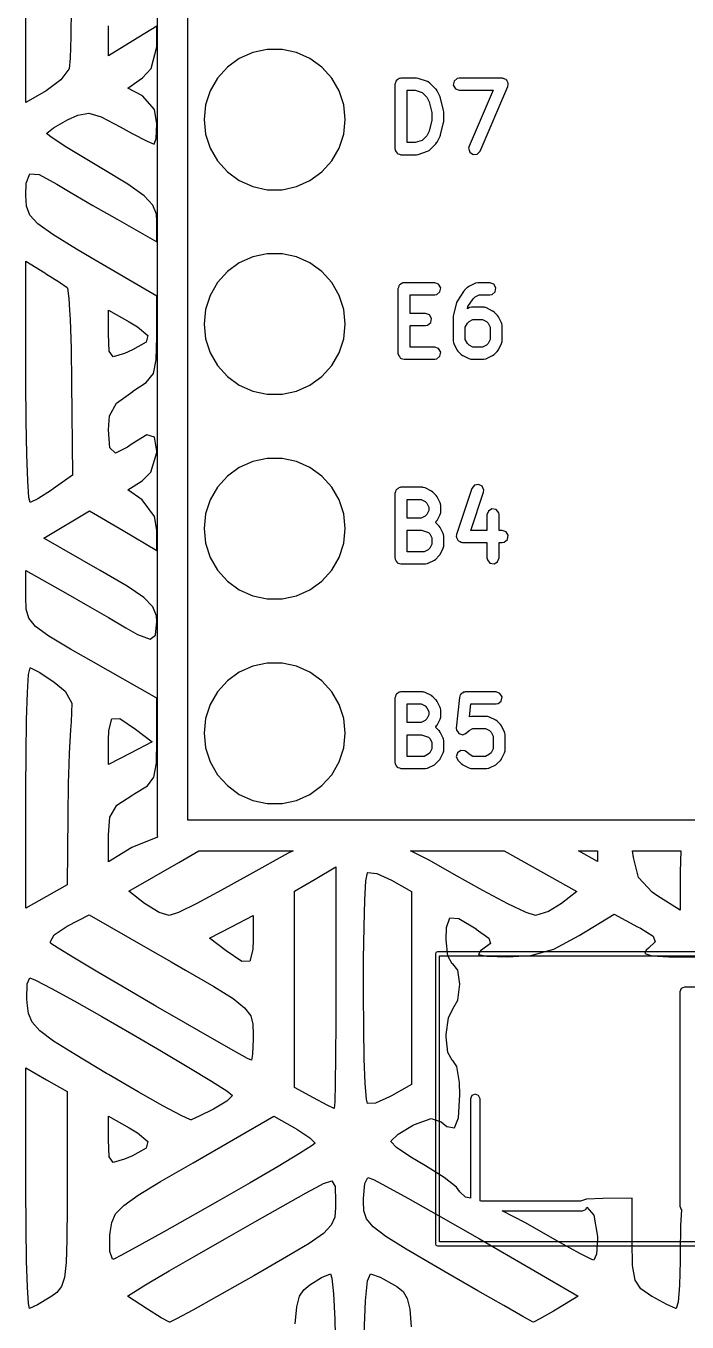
# Model space of a CAD drawing. Header units: millimetres. Extents: x 48 to 497, y 27 to 150.
# Drawn here: x 65.65 to 73.86, y 96.9 to 112.99 of the extents above; entities that cross this region are included whole.
import ezdxf

# ---------------------------------------------------------------- set-up
doc = ezdxf.new("R2010")
doc.units = ezdxf.units.MM
doc.layers.add('BLACK', color=20, linetype='Continuous')

msp = doc.modelspace()

# ---------------------------------------------------------------- linework, layer by layer
at = {"layer": 'BLACK', "linetype": 'Continuous'}
for p, q in [((67.656, 103.128), (67.656, 130.687)), ((67.275, 121.606), (67.275, 102.937)), ((65.647, 112.041), (65.647, 115.042)), ((66.209, 113.217), (66.204, 112.856)), ((66.673, 112.968), (66.673, 112.991)), ((67.272, 112.988), (66.973, 112.803)), ((67.272, 112.729), (67.272, 112.988)), ((66.204, 112.856), (66.195, 112.591)), ((66.673, 112.618), (66.673, 112.968)), ((66.973, 112.803), (66.673, 112.618)), ((67.203, 112.463), (67.272, 112.729)), ((68.465, 112.661), (68.297, 112.587)), ((68.644, 112.699), (68.465, 112.661)), ((68.827, 112.699), (68.644, 112.699)), ((69.006, 112.661), (68.827, 112.699)), ((69.174, 112.587), (69.006, 112.661)), ((66.195, 112.591), (66.183, 112.459)), ((68.297, 112.587), (68.149, 112.479)), ((69.322, 112.479), (69.174, 112.587)), ((66.181, 112.452), (66.081, 112.321)), ((66.183, 112.459), (66.181, 112.452)), ((66.913, 112.219), (67.093, 112.345)), ((67.093, 112.345), (67.203, 112.463)), ((68.027, 112.343), (67.935, 112.184)), ((68.149, 112.479), (68.027, 112.343)), ((69.445, 112.343), (69.322, 112.479)), ((69.536, 112.184), (69.445, 112.343)), ((70.278, 112.336), (70.264, 112.324)), ((70.288, 112.338), (70.278, 112.336)), ((70.291, 112.34), (70.288, 112.338)), ((70.294, 112.339), (70.291, 112.34)), ((70.304, 112.341), (70.294, 112.339)), ((70.495, 112.341), (70.304, 112.341)), ((70.496, 112.34), (70.495, 112.341)), ((70.518, 112.337), (70.496, 112.34)), ((70.633, 112.299), (70.518, 112.337)), ((71.002, 112.336), (70.963, 112.303)), ((71.028, 112.341), (71.002, 112.336)), ((71.561, 112.341), (71.028, 112.341)), ((71.57, 112.338), (71.561, 112.341)), ((71.578, 112.339), (71.57, 112.338)), ((71.593, 112.329), (71.578, 112.339)), ((71.609, 112.323), (71.593, 112.329)), ((65.899, 112.185), (65.647, 112.041)), ((66.081, 112.321), (65.899, 112.185)), ((67.093, 112.123), (66.913, 112.219)), ((67.935, 112.184), (67.878, 112.01)), ((69.593, 112.01), (69.536, 112.184)), ((70.236, 112.284), (70.229, 112.266)), ((70.229, 112.266), (70.229, 111.466)), ((70.239, 112.303), (70.236, 112.284)), ((70.244, 112.308), (70.239, 112.303)), ((70.247, 112.314), (70.244, 112.308)), ((70.264, 112.324), (70.247, 112.314)), ((70.379, 111.541), (70.379, 112.191)), ((70.379, 112.191), (70.482, 112.191)), ((70.482, 112.191), (70.568, 112.162)), ((70.636, 112.296), (70.633, 112.299)), ((70.641, 112.296), (70.636, 112.296)), ((70.662, 112.281), (70.641, 112.296)), ((70.738, 112.205), (70.662, 112.281)), ((70.739, 112.203), (70.738, 112.205)), ((70.752, 112.185), (70.739, 112.203)), ((70.79, 112.109), (70.752, 112.185)), ((70.963, 112.303), (70.954, 112.253)), ((70.954, 112.253), (70.98, 112.208)), ((70.98, 112.208), (71.028, 112.191)), ((71.028, 112.191), (71.448, 112.191)), ((71.448, 112.191), (71.149, 111.495)), ((71.287, 111.436), (71.63, 112.236)), ((71.614, 112.316), (71.609, 112.323)), ((71.621, 112.311), (71.614, 112.316)), ((71.626, 112.294), (71.621, 112.311)), ((71.635, 112.279), (71.626, 112.294)), ((71.63, 112.236), (71.636, 112.262)), ((71.634, 112.27), (71.635, 112.279)), ((71.636, 112.262), (71.634, 112.27)), ((67.243, 111.953), (67.093, 112.123)), ((67.878, 112.01), (67.859, 111.828)), ((69.612, 111.828), (69.593, 112.01)), ((70.568, 112.162), (70.623, 112.107)), ((70.623, 112.107), (70.652, 112.049)), ((70.652, 112.049), (70.686, 111.914)), ((70.791, 112.105), (70.79, 112.109)), ((70.796, 112.094), (70.791, 112.105)), ((70.834, 111.941), (70.796, 112.094)), ((66.165, 111.822), (66.29, 111.881)), ((66.29, 111.881), (66.427, 111.908)), ((66.427, 111.908), (66.581, 111.863)), ((66.581, 111.863), (66.817, 111.738)), ((67.272, 111.773), (67.243, 111.953)), ((70.686, 111.914), (70.686, 111.818)), ((70.834, 111.938), (70.834, 111.941)), ((70.836, 111.923), (70.834, 111.938)), ((70.836, 111.809), (70.836, 111.923)), ((65.905, 111.658), (65.99, 111.723)), ((65.99, 111.723), (66.165, 111.822)), ((66.817, 111.738), (66.967, 111.656)), ((67.263, 111.594), (67.272, 111.773)), ((67.859, 111.828), (67.878, 111.646)), ((69.593, 111.646), (69.612, 111.828)), ((70.686, 111.818), (70.652, 111.682)), ((70.796, 111.638), (70.834, 111.79)), ((70.834, 111.79), (70.835, 111.805)), ((70.835, 111.805), (70.836, 111.809)), ((65.904, 111.654), (65.905, 111.658)), ((65.972, 111.6), (65.904, 111.654)), ((66.156, 111.481), (65.972, 111.6)), ((66.967, 111.656), (67.154, 111.558)), ((67.154, 111.558), (67.24, 111.52)), ((67.24, 111.52), (67.263, 111.594)), ((67.878, 111.646), (67.935, 111.471)), ((69.536, 111.471), (69.593, 111.646)), ((70.482, 111.541), (70.379, 111.541)), ((70.568, 111.569), (70.482, 111.541)), ((70.623, 111.625), (70.568, 111.569)), ((70.652, 111.682), (70.623, 111.625)), ((70.662, 111.451), (70.738, 111.527)), ((70.738, 111.527), (70.751, 111.545)), ((70.751, 111.545), (70.752, 111.547)), ((70.752, 111.547), (70.79, 111.623)), ((70.79, 111.623), (70.794, 111.635)), ((70.794, 111.635), (70.796, 111.638)), ((66.424, 111.318), (66.156, 111.481)), ((67.24, 111.52), (67.24, 111.52)), ((67.935, 111.471), (68.027, 111.313)), ((69.445, 111.313), (69.536, 111.471)), ((70.229, 111.466), (70.231, 111.456)), ((70.231, 111.456), (70.23, 111.453)), ((70.23, 111.453), (70.232, 111.45)), ((70.232, 111.45), (70.234, 111.44)), ((70.234, 111.44), (70.246, 111.425)), ((70.246, 111.425), (70.256, 111.408)), ((70.256, 111.408), (70.262, 111.406)), ((70.262, 111.406), (70.267, 111.401)), ((70.267, 111.401), (70.286, 111.397)), ((70.286, 111.397), (70.304, 111.391)), ((70.304, 111.391), (70.495, 111.391)), ((70.495, 111.391), (70.517, 111.395)), ((70.517, 111.395), (70.518, 111.395)), ((70.518, 111.395), (70.633, 111.433)), ((70.633, 111.433), (70.656, 111.445)), ((70.656, 111.445), (70.658, 111.449)), ((70.658, 111.449), (70.662, 111.451)), ((71.149, 111.495), (71.144, 111.47)), ((71.144, 111.47), (71.158, 111.421)), ((71.158, 111.421), (71.201, 111.393)), ((71.201, 111.393), (71.252, 111.399)), ((71.252, 111.399), (71.287, 111.436)), ((66.588, 111.22), (66.424, 111.318)), ((66.913, 111.024), (66.588, 111.22)), ((68.027, 111.313), (68.149, 111.177)), ((69.322, 111.177), (69.445, 111.313)), ((65.652, 111.039), (65.695, 111.153)), ((65.695, 111.153), (65.811, 111.143)), ((65.811, 111.143), (66.032, 111.023)), ((68.149, 111.177), (68.297, 111.069)), ((68.297, 111.069), (68.465, 110.994)), ((69.006, 110.994), (69.174, 111.069)), ((69.174, 111.069), (69.322, 111.177)), ((65.647, 110.883), (65.652, 111.039)), ((65.655, 110.75), (65.647, 110.883)), ((66.032, 111.023), (66.196, 110.926)), ((66.196, 110.926), (66.478, 110.762)), ((67.116, 110.882), (66.913, 111.024)), ((67.224, 110.766), (67.116, 110.882)), ((68.465, 110.994), (68.644, 110.956)), ((68.644, 110.956), (68.827, 110.956)), ((68.827, 110.956), (69.006, 110.994)), ((65.696, 110.641), (65.655, 110.75)), ((66.478, 110.762), (66.78, 110.589)), ((67.267, 110.651), (67.224, 110.766)), ((65.796, 110.533), (65.696, 110.641)), ((66.78, 110.589), (67.272, 110.31)), ((67.272, 110.565), (67.267, 110.651)), ((67.272, 110.31), (67.272, 110.565)), ((65.981, 110.4), (65.796, 110.533)), ((66.276, 110.219), (65.981, 110.4)), ((66.459, 110.111), (66.276, 110.219)), ((67.272, 109.633), (66.459, 110.111)), ((68.465, 110.121), (68.297, 110.047)), ((68.644, 110.159), (68.465, 110.121)), ((68.827, 110.159), (68.644, 110.159)), ((69.006, 110.121), (68.827, 110.159)), ((69.174, 110.047), (69.006, 110.121)), ((65.647, 108.571), (65.647, 110.07)), ((65.647, 110.07), (65.882, 109.923)), ((65.882, 109.923), (65.891, 109.917)), ((65.891, 109.917), (66.064, 109.807)), ((68.149, 109.939), (68.027, 109.803)), ((68.297, 110.047), (68.149, 109.939)), ((69.322, 109.939), (69.174, 110.047)), ((69.445, 109.803), (69.322, 109.939)), ((66.064, 109.807), (66.16, 109.743)), ((68.027, 109.803), (67.935, 109.644)), ((69.536, 109.644), (69.445, 109.803)), ((70.277, 109.763), (70.274, 109.744)), ((70.282, 109.768), (70.277, 109.763)), ((70.285, 109.774), (70.282, 109.768)), ((70.302, 109.784), (70.285, 109.774)), ((70.317, 109.796), (70.302, 109.784)), ((70.326, 109.798), (70.317, 109.796)), ((70.329, 109.8), (70.326, 109.798)), ((70.332, 109.799), (70.329, 109.8)), ((70.342, 109.801), (70.332, 109.799)), ((70.723, 109.801), (70.342, 109.801)), ((70.771, 109.783), (70.723, 109.801)), ((70.797, 109.739), (70.771, 109.783)), ((71.147, 109.755), (71.129, 109.741)), ((71.223, 109.793), (71.147, 109.755)), ((71.227, 109.793), (71.223, 109.793)), ((71.231, 109.796), (71.227, 109.793)), ((71.257, 109.801), (71.231, 109.796)), ((71.409, 109.801), (71.257, 109.801)), ((71.457, 109.783), (71.409, 109.801)), ((71.483, 109.739), (71.457, 109.783)), ((66.16, 109.743), (66.164, 109.734)), ((66.164, 109.734), (66.181, 109.604)), ((66.181, 109.604), (66.189, 109.459)), ((67.272, 109.131), (67.272, 109.633)), ((67.935, 109.644), (67.878, 109.47)), ((69.593, 109.47), (69.536, 109.644)), ((70.274, 109.744), (70.267, 109.726)), ((70.267, 109.726), (70.267, 108.926)), ((70.417, 109.42), (70.417, 109.651)), ((70.417, 109.651), (70.723, 109.651)), ((70.723, 109.651), (70.749, 109.655)), ((70.749, 109.655), (70.788, 109.688)), ((70.788, 109.688), (70.797, 109.739)), ((71.08, 109.691), (71.004, 109.577)), ((71.083, 109.693), (71.08, 109.691)), ((71.089, 109.703), (71.083, 109.693)), ((71.127, 109.741), (71.089, 109.703)), ((71.129, 109.741), (71.127, 109.741)), ((71.136, 109.505), (71.201, 109.602)), ((71.201, 109.602), (71.225, 109.626)), ((71.225, 109.626), (71.274, 109.651)), ((71.274, 109.651), (71.409, 109.651)), ((71.409, 109.651), (71.435, 109.655)), ((71.435, 109.655), (71.474, 109.688)), ((71.474, 109.688), (71.483, 109.739)), ((66.189, 109.459), (66.195, 109.344)), ((66.673, 109.164), (66.673, 109.459)), ((66.673, 109.459), (66.929, 109.314)), ((67.878, 109.47), (67.859, 109.288)), ((69.612, 109.288), (69.593, 109.47)), ((70.993, 109.554), (70.955, 109.401)), ((70.994, 109.554), (70.993, 109.554)), ((71.004, 109.577), (70.994, 109.554)), ((71.129, 109.479), (71.136, 109.505)), ((71.147, 109.488), (71.129, 109.479)), ((71.151, 109.489), (71.147, 109.488)), ((71.155, 109.492), (71.151, 109.489)), ((71.18, 109.496), (71.155, 109.492)), ((71.333, 109.496), (71.18, 109.496)), ((71.337, 109.495), (71.333, 109.496)), ((71.341, 109.496), (71.337, 109.495)), ((71.366, 109.488), (71.341, 109.496)), ((71.442, 109.45), (71.366, 109.488)), ((71.444, 109.449), (71.442, 109.45)), ((71.462, 109.436), (71.444, 109.449)), ((71.5, 109.398), (71.462, 109.436)), ((66.195, 109.344), (66.207, 108.985)), ((66.929, 109.314), (67.034, 109.252)), ((67.859, 109.288), (67.878, 109.106)), ((69.593, 109.106), (69.612, 109.288)), ((70.609, 109.42), (70.417, 109.42)), ((70.657, 109.402), (70.609, 109.42)), ((70.609, 109.27), (70.635, 109.274)), ((70.635, 109.274), (70.674, 109.307)), ((70.683, 109.358), (70.657, 109.402)), ((70.674, 109.307), (70.683, 109.358)), ((70.954, 109.386), (70.953, 109.383)), ((70.953, 109.383), (70.953, 109.078)), ((70.955, 109.401), (70.954, 109.386)), ((71.103, 109.251), (71.128, 109.3)), ((71.128, 109.3), (71.149, 109.321)), ((71.149, 109.321), (71.198, 109.346)), ((71.198, 109.346), (71.315, 109.346)), ((71.315, 109.346), (71.364, 109.321)), ((71.364, 109.321), (71.385, 109.3)), ((71.385, 109.3), (71.41, 109.251)), ((71.501, 109.396), (71.5, 109.398)), ((71.514, 109.378), (71.501, 109.396)), ((71.552, 109.302), (71.514, 109.378)), ((71.553, 109.298), (71.552, 109.302)), ((71.556, 109.294), (71.553, 109.298)), ((71.56, 109.269), (71.556, 109.294)), ((66.68, 108.953), (66.673, 109.164)), ((67.034, 109.252), (67.162, 109.146)), ((67.162, 109.146), (67.139, 109.062)), ((67.266, 108.845), (67.272, 109.131)), ((70.417, 109.001), (70.417, 109.27)), ((70.417, 109.27), (70.609, 109.27)), ((71.103, 109.096), (71.103, 109.251)), ((71.41, 109.251), (71.41, 109.096)), ((71.56, 109.078), (71.56, 109.269)), ((66.207, 108.985), (66.214, 108.561)), ((66.731, 108.883), (66.68, 108.953)), ((66.969, 108.968), (66.871, 108.924)), ((67.139, 109.062), (66.969, 108.968)), ((67.878, 109.106), (67.935, 108.931)), ((69.536, 108.931), (69.593, 109.106)), ((70.723, 109.001), (70.417, 109.001)), ((70.771, 108.983), (70.723, 109.001)), ((70.797, 108.939), (70.771, 108.983)), ((70.953, 109.078), (70.957, 109.053)), ((70.957, 109.053), (70.96, 109.049)), ((70.96, 109.049), (70.961, 109.045)), ((70.961, 109.045), (70.999, 108.968)), ((70.999, 108.968), (71.012, 108.95)), ((71.012, 108.95), (71.013, 108.949)), ((71.128, 109.046), (71.103, 109.096)), ((71.149, 109.026), (71.128, 109.046)), ((71.198, 109.001), (71.149, 109.026)), ((71.315, 109.001), (71.198, 109.001)), ((71.364, 109.026), (71.315, 109.001)), ((71.385, 109.046), (71.364, 109.026)), ((71.41, 109.096), (71.385, 109.046)), ((71.5, 108.949), (71.513, 108.967)), ((71.513, 108.967), (71.514, 108.968)), ((71.514, 108.968), (71.552, 109.045)), ((71.552, 109.045), (71.56, 109.07)), ((71.559, 109.074), (71.56, 109.078)), ((71.56, 109.07), (71.559, 109.074)), ((66.871, 108.924), (66.731, 108.883)), ((67.23, 108.675), (67.266, 108.845)), ((67.935, 108.931), (68.027, 108.773)), ((69.445, 108.773), (69.536, 108.931)), ((70.267, 108.926), (70.269, 108.916)), ((70.269, 108.916), (70.268, 108.913)), ((70.268, 108.913), (70.27, 108.91)), ((70.27, 108.91), (70.272, 108.9)), ((70.272, 108.9), (70.284, 108.885)), ((70.284, 108.885), (70.294, 108.868)), ((70.294, 108.868), (70.3, 108.866)), ((70.3, 108.866), (70.305, 108.861)), ((70.305, 108.861), (70.324, 108.857)), ((70.324, 108.857), (70.342, 108.851)), ((70.342, 108.851), (70.723, 108.851)), ((70.723, 108.851), (70.749, 108.855)), ((70.749, 108.855), (70.788, 108.888)), ((70.788, 108.888), (70.797, 108.939)), ((71.013, 108.949), (71.051, 108.911)), ((71.051, 108.911), (71.069, 108.898)), ((71.069, 108.898), (71.071, 108.897)), ((71.071, 108.897), (71.147, 108.859)), ((71.147, 108.859), (71.172, 108.851)), ((71.172, 108.851), (71.176, 108.852)), ((71.176, 108.852), (71.18, 108.851)), ((71.18, 108.851), (71.333, 108.851)), ((71.333, 108.851), (71.358, 108.855)), ((71.358, 108.855), (71.362, 108.858)), ((71.362, 108.858), (71.366, 108.859)), ((71.366, 108.859), (71.442, 108.897)), ((71.442, 108.897), (71.46, 108.91)), ((71.46, 108.91), (71.462, 108.911)), ((71.462, 108.911), (71.5, 108.949)), ((67.141, 108.563), (67.23, 108.675)), ((68.027, 108.773), (68.149, 108.637)), ((68.149, 108.637), (68.297, 108.529)), ((69.174, 108.529), (69.322, 108.637)), ((69.322, 108.637), (69.445, 108.773)), ((65.65, 108.086), (65.647, 108.571)), ((66.214, 108.561), (66.225, 107.412)), ((66.974, 108.453), (67.141, 108.563)), ((68.297, 108.529), (68.465, 108.454)), ((69.006, 108.454), (69.174, 108.529)), ((66.687, 108.149), (66.772, 108.308)), ((66.772, 108.308), (66.973, 108.452)), ((66.973, 108.452), (66.974, 108.453)), ((68.465, 108.454), (68.644, 108.416)), ((68.644, 108.416), (68.827, 108.416)), ((68.827, 108.416), (69.006, 108.454)), ((66.673, 107.973), (66.687, 108.149)), ((65.657, 107.667), (65.65, 108.086)), ((66.69, 107.753), (66.673, 107.973)), ((67.15, 107.912), (66.968, 107.802)), ((67.244, 107.884), (67.15, 107.912)), ((67.272, 107.708), (67.244, 107.884)), ((65.669, 107.34), (65.657, 107.667)), ((66.76, 107.686), (66.69, 107.753)), ((66.907, 107.758), (66.76, 107.686)), ((66.968, 107.802), (66.907, 107.758)), ((67.2, 107.449), (67.272, 107.692)), ((67.272, 107.692), (67.272, 107.708)), ((68.297, 107.507), (68.149, 107.399)), ((68.465, 107.581), (68.297, 107.507)), ((68.644, 107.619), (68.465, 107.581)), ((68.827, 107.619), (68.644, 107.619)), ((69.006, 107.581), (68.827, 107.619)), ((69.174, 107.507), (69.006, 107.581)), ((69.322, 107.399), (69.174, 107.507)), ((66.225, 107.412), (65.987, 107.242)), ((66.911, 107.23), (67.091, 107.343)), ((67.091, 107.343), (67.2, 107.449)), ((68.149, 107.399), (68.027, 107.263)), ((69.445, 107.263), (69.322, 107.399)), ((65.684, 107.133), (65.669, 107.34)), ((65.966, 107.227), (65.795, 107.118)), ((65.987, 107.242), (65.966, 107.227)), ((67.091, 107.104), (66.911, 107.23)), ((68.027, 107.263), (67.935, 107.104)), ((69.536, 107.104), (69.445, 107.263)), ((70.236, 107.204), (70.229, 107.186)), ((70.229, 107.186), (70.229, 106.386)), ((70.239, 107.223), (70.236, 107.204)), ((70.244, 107.228), (70.239, 107.223)), ((70.247, 107.234), (70.244, 107.228)), ((70.264, 107.244), (70.247, 107.234)), ((70.278, 107.256), (70.264, 107.244)), ((70.288, 107.258), (70.278, 107.256)), ((70.291, 107.26), (70.288, 107.258)), ((70.294, 107.259), (70.291, 107.26)), ((70.304, 107.261), (70.294, 107.259)), ((70.571, 107.261), (70.304, 107.261)), ((70.575, 107.259), (70.571, 107.261)), ((70.579, 107.26), (70.575, 107.259)), ((70.604, 107.253), (70.579, 107.26)), ((70.681, 107.215), (70.604, 107.253)), ((70.682, 107.214), (70.681, 107.215)), ((70.7, 107.201), (70.682, 107.214)), ((70.738, 107.163), (70.7, 107.201)), ((71.185, 107.248), (70.995, 106.676)), ((71.17, 106.727), (71.328, 107.2)), ((71.217, 107.288), (71.185, 107.248)), ((71.268, 107.298), (71.217, 107.288)), ((71.313, 107.274), (71.268, 107.298)), ((71.331, 107.226), (71.313, 107.274)), ((71.328, 107.2), (71.331, 107.226)), ((65.698, 107.073), (65.684, 107.133)), ((65.795, 107.118), (65.698, 107.073)), ((67.243, 106.9), (67.091, 107.104)), ((67.935, 107.104), (67.878, 106.93)), ((69.593, 106.93), (69.536, 107.104)), ((70.379, 106.88), (70.379, 107.111)), ((70.379, 107.111), (70.553, 107.111)), ((70.553, 107.111), (70.603, 107.086)), ((70.603, 107.086), (70.623, 107.065)), ((70.623, 107.065), (70.648, 107.016)), ((70.739, 107.161), (70.738, 107.163)), ((70.752, 107.143), (70.739, 107.161)), ((70.79, 107.067), (70.752, 107.143)), ((70.791, 107.063), (70.79, 107.067)), ((70.794, 107.059), (70.791, 107.063)), ((70.798, 107.033), (70.794, 107.059)), ((70.798, 106.957), (70.798, 107.033)), ((65.871, 106.628), (66.436, 106.971)), ((66.436, 106.971), (66.854, 106.725)), ((67.272, 106.728), (67.243, 106.9)), ((67.878, 106.93), (67.859, 106.748)), ((69.612, 106.748), (69.593, 106.93)), ((70.553, 106.88), (70.379, 106.88)), ((70.603, 106.905), (70.553, 106.88)), ((70.623, 106.925), (70.603, 106.905)), ((70.648, 106.975), (70.623, 106.925)), ((70.648, 107.016), (70.648, 106.975)), ((70.752, 106.848), (70.79, 106.924)), ((70.79, 106.924), (70.798, 106.949)), ((70.797, 106.953), (70.798, 106.957)), ((70.798, 106.949), (70.797, 106.953)), ((71.39, 106.967), (71.372, 106.919)), ((71.372, 106.919), (71.372, 106.727)), ((71.434, 106.993), (71.39, 106.967)), ((71.484, 106.984), (71.434, 106.993)), ((71.517, 106.945), (71.484, 106.984)), ((71.522, 106.919), (71.517, 106.945)), ((71.522, 106.727), (71.522, 106.919)), ((66.854, 106.725), (67.272, 106.478)), ((67.272, 106.478), (67.272, 106.728)), ((67.859, 106.748), (67.878, 106.566)), ((69.593, 106.566), (69.612, 106.748)), ((70.379, 106.461), (70.379, 106.73)), ((70.379, 106.73), (70.559, 106.73)), ((70.559, 106.73), (70.645, 106.701)), ((70.645, 106.701), (70.662, 106.684)), ((70.733, 106.823), (70.738, 106.828)), ((70.738, 106.82), (70.733, 106.823)), ((70.738, 106.828), (70.751, 106.846)), ((70.776, 106.782), (70.738, 106.82)), ((70.751, 106.846), (70.752, 106.848)), ((70.777, 106.78), (70.776, 106.782)), ((70.79, 106.762), (70.777, 106.78)), ((70.828, 106.686), (70.79, 106.762)), ((71.372, 106.727), (71.17, 106.727)), ((71.561, 106.727), (71.522, 106.727)), ((71.609, 106.71), (71.561, 106.727)), ((71.635, 106.666), (71.609, 106.71)), ((66.571, 106.23), (65.871, 106.628)), ((67.878, 106.566), (67.935, 106.391)), ((69.536, 106.391), (69.593, 106.566)), ((70.662, 106.684), (70.686, 106.635)), ((70.686, 106.556), (70.662, 106.506)), ((70.686, 106.635), (70.686, 106.556)), ((70.829, 106.682), (70.828, 106.686)), ((70.832, 106.678), (70.829, 106.682)), ((70.836, 106.652), (70.832, 106.678)), ((70.835, 106.534), (70.836, 106.538)), ((70.836, 106.538), (70.836, 106.652)), ((70.995, 106.676), (70.991, 106.65)), ((70.991, 106.65), (70.993, 106.645)), ((70.993, 106.645), (70.992, 106.639)), ((70.992, 106.639), (71.002, 106.622)), ((71.002, 106.622), (71.01, 106.603)), ((71.01, 106.603), (71.015, 106.6)), ((71.015, 106.6), (71.018, 106.595)), ((71.018, 106.595), (71.037, 106.588)), ((71.037, 106.588), (71.055, 106.578)), ((71.055, 106.578), (71.061, 106.579)), ((71.061, 106.579), (71.066, 106.577)), ((71.066, 106.577), (71.372, 106.577)), ((71.372, 106.577), (71.372, 106.386)), ((71.522, 106.386), (71.522, 106.577)), ((71.522, 106.577), (71.561, 106.577)), ((71.561, 106.577), (71.587, 106.582)), ((71.587, 106.582), (71.626, 106.615)), ((71.626, 106.615), (71.635, 106.666)), ((67.935, 106.391), (68.027, 106.233)), ((69.445, 106.233), (69.536, 106.391)), ((70.229, 106.386), (70.231, 106.376)), ((70.231, 106.376), (70.23, 106.373)), ((70.591, 106.461), (70.379, 106.461)), ((70.641, 106.486), (70.591, 106.461)), ((70.662, 106.506), (70.641, 106.486)), ((70.738, 106.371), (70.776, 106.409)), ((70.776, 106.409), (70.789, 106.427)), ((70.789, 106.427), (70.79, 106.428)), ((70.79, 106.428), (70.828, 106.505)), ((70.828, 106.505), (70.836, 106.53)), ((70.836, 106.53), (70.835, 106.534)), ((71.372, 106.386), (71.377, 106.36)), ((71.504, 106.338), (71.522, 106.386)), ((65.647, 105.898), (65.647, 106.23)), ((65.647, 106.23), (66.139, 105.951)), ((66.904, 106.035), (66.571, 106.23)), ((68.027, 106.233), (68.149, 106.097)), ((69.322, 106.097), (69.445, 106.233)), ((70.23, 106.373), (70.232, 106.37)), ((70.232, 106.37), (70.234, 106.36)), ((70.234, 106.36), (70.246, 106.345)), ((70.246, 106.345), (70.256, 106.328)), ((70.256, 106.328), (70.262, 106.326)), ((70.262, 106.326), (70.267, 106.321)), ((70.267, 106.321), (70.286, 106.317)), ((70.286, 106.317), (70.304, 106.311)), ((70.304, 106.311), (70.609, 106.311)), ((70.609, 106.311), (70.635, 106.315)), ((70.635, 106.315), (70.638, 106.318)), ((70.638, 106.318), (70.642, 106.319)), ((70.642, 106.319), (70.719, 106.357)), ((70.719, 106.357), (70.737, 106.37)), ((70.737, 106.37), (70.738, 106.371)), ((71.377, 106.36), (71.409, 106.321)), ((71.409, 106.321), (71.46, 106.312)), ((71.46, 106.312), (71.504, 106.338)), ((68.149, 106.097), (68.297, 105.989)), ((69.174, 105.989), (69.322, 106.097)), ((65.652, 105.75), (65.647, 105.898)), ((66.139, 105.951), (66.382, 105.812)), ((67.112, 105.892), (66.904, 106.035)), ((67.224, 105.777), (67.112, 105.892)), ((68.297, 105.989), (68.465, 105.914)), ((68.465, 105.914), (68.644, 105.876)), ((68.827, 105.876), (69.006, 105.914)), ((69.006, 105.914), (69.174, 105.989)), ((65.684, 105.637), (65.652, 105.75)), ((66.382, 105.812), (66.674, 105.643)), ((67.267, 105.664), (67.224, 105.777)), ((68.644, 105.876), (68.827, 105.876)), ((65.768, 105.533), (65.684, 105.637)), ((66.674, 105.643), (66.887, 105.517)), ((67.256, 105.427), (67.271, 105.597)), ((67.271, 105.597), (67.267, 105.664)), ((65.932, 105.414), (65.768, 105.533)), ((66.201, 105.253), (65.932, 105.414)), ((66.887, 105.517), (67.032, 105.433)), ((67.032, 105.433), (67.188, 105.375)), ((67.188, 105.375), (67.256, 105.427)), ((66.459, 105.106), (66.201, 105.253)), ((67.272, 104.644), (66.459, 105.106)), ((65.667, 104.715), (65.681, 104.939)), ((65.681, 104.939), (65.698, 105.02)), ((65.698, 105.02), (65.706, 105.019)), ((65.706, 105.019), (65.82, 104.96)), ((65.82, 104.96), (65.999, 104.842)), ((68.297, 104.967), (68.149, 104.859)), ((68.465, 105.041), (68.297, 104.967)), ((68.644, 105.079), (68.465, 105.041)), ((68.827, 105.079), (68.644, 105.079)), ((69.006, 105.041), (68.827, 105.079)), ((69.174, 104.967), (69.006, 105.041)), ((69.322, 104.859), (69.174, 104.967)), ((65.999, 104.842), (66.134, 104.732)), ((68.149, 104.859), (68.027, 104.723)), ((69.445, 104.723), (69.322, 104.859)), ((65.656, 104.374), (65.667, 104.715)), ((66.134, 104.732), (66.216, 104.58)), ((67.272, 104.125), (67.272, 104.644)), ((68.027, 104.723), (67.935, 104.564)), ((69.536, 104.564), (69.445, 104.723)), ((70.236, 104.664), (70.229, 104.646)), ((70.229, 104.646), (70.229, 103.846)), ((70.239, 104.683), (70.236, 104.664)), ((70.244, 104.688), (70.239, 104.683)), ((70.247, 104.694), (70.244, 104.688)), ((70.264, 104.704), (70.247, 104.694)), ((70.278, 104.716), (70.264, 104.704)), ((70.288, 104.718), (70.278, 104.716)), ((70.291, 104.72), (70.288, 104.718)), ((70.294, 104.719), (70.291, 104.72)), ((70.304, 104.721), (70.294, 104.719)), ((70.571, 104.721), (70.304, 104.721)), ((70.575, 104.719), (70.571, 104.721)), ((70.579, 104.72), (70.575, 104.719)), ((70.604, 104.713), (70.579, 104.72)), ((70.681, 104.675), (70.604, 104.713)), ((70.682, 104.674), (70.681, 104.675)), ((70.7, 104.661), (70.682, 104.674)), ((70.738, 104.623), (70.7, 104.661)), ((70.739, 104.621), (70.738, 104.623)), ((70.752, 104.603), (70.739, 104.621)), ((71.03, 104.653), (70.991, 104.272)), ((71.036, 104.668), (71.03, 104.653)), ((71.039, 104.683), (71.036, 104.668)), ((71.047, 104.69), (71.039, 104.683)), ((71.052, 104.7), (71.047, 104.69)), ((71.066, 104.706), (71.052, 104.7)), ((71.078, 104.716), (71.066, 104.706)), ((71.096, 104.719), (71.078, 104.716)), ((71.099, 104.721), (71.096, 104.719)), ((71.1, 104.72), (71.099, 104.721)), ((71.104, 104.721), (71.1, 104.72)), ((71.485, 104.721), (71.104, 104.721)), ((71.533, 104.703), (71.485, 104.721)), ((71.511, 104.575), (71.55, 104.608)), ((71.559, 104.659), (71.533, 104.703)), ((71.55, 104.608), (71.559, 104.659)), ((66.216, 104.58), (66.211, 104.35)), ((67.935, 104.564), (67.878, 104.39)), ((69.593, 104.39), (69.536, 104.564)), ((70.379, 104.34), (70.379, 104.571)), ((70.379, 104.571), (70.553, 104.571)), ((70.553, 104.571), (70.603, 104.546)), ((70.603, 104.546), (70.623, 104.525)), ((70.623, 104.525), (70.648, 104.476)), ((70.648, 104.476), (70.648, 104.435)), ((70.79, 104.527), (70.752, 104.603)), ((70.791, 104.523), (70.79, 104.527)), ((70.794, 104.519), (70.791, 104.523)), ((70.798, 104.493), (70.794, 104.519)), ((70.798, 104.417), (70.798, 104.493)), ((71.156, 104.412), (71.172, 104.571)), ((71.172, 104.571), (71.485, 104.571)), ((71.485, 104.571), (71.511, 104.575)), ((65.649, 103.944), (65.656, 104.374)), ((66.211, 104.35), (66.201, 104.252)), ((66.676, 104.243), (66.713, 104.388)), ((66.713, 104.388), (66.814, 104.389)), ((66.814, 104.389), (67.009, 104.258)), ((67.878, 104.39), (67.859, 104.208)), ((69.612, 104.208), (69.593, 104.39)), ((70.553, 104.34), (70.379, 104.34)), ((70.603, 104.365), (70.553, 104.34)), ((70.623, 104.385), (70.603, 104.365)), ((70.648, 104.435), (70.623, 104.385)), ((70.733, 104.283), (70.738, 104.288)), ((70.738, 104.28), (70.733, 104.283)), ((70.738, 104.288), (70.751, 104.306)), ((70.751, 104.306), (70.752, 104.308)), ((70.752, 104.308), (70.79, 104.384)), ((70.79, 104.384), (70.798, 104.409)), ((70.797, 104.413), (70.798, 104.417)), ((70.798, 104.409), (70.797, 104.413)), ((71.18, 104.416), (71.156, 104.412)), ((71.371, 104.416), (71.18, 104.416)), ((71.375, 104.415), (71.371, 104.416)), ((71.379, 104.416), (71.375, 104.415)), ((71.404, 104.408), (71.379, 104.416)), ((71.481, 104.37), (71.404, 104.408)), ((71.482, 104.369), (71.481, 104.37)), ((71.5, 104.356), (71.482, 104.369)), ((71.538, 104.318), (71.5, 104.356)), ((71.539, 104.316), (71.538, 104.318)), ((71.552, 104.298), (71.539, 104.316)), ((71.59, 104.222), (71.552, 104.298)), ((66.201, 104.252), (66.185, 103.962)), ((66.673, 104.12), (66.676, 104.243)), ((67.009, 104.258), (67.216, 104.099)), ((67.267, 103.835), (67.272, 104.125)), ((67.859, 104.208), (67.878, 104.026)), ((69.593, 104.026), (69.612, 104.208)), ((70.379, 103.921), (70.379, 104.19)), ((70.379, 104.19), (70.559, 104.19)), ((70.559, 104.19), (70.645, 104.161)), ((70.645, 104.161), (70.662, 104.144)), ((70.662, 104.144), (70.686, 104.095)), ((70.776, 104.242), (70.738, 104.28)), ((70.777, 104.24), (70.776, 104.242)), ((70.79, 104.222), (70.777, 104.24)), ((70.828, 104.146), (70.79, 104.222)), ((70.829, 104.142), (70.828, 104.146)), ((70.832, 104.138), (70.829, 104.142)), ((70.836, 104.112), (70.832, 104.138)), ((70.991, 104.272), (70.993, 104.246)), ((70.993, 104.246), (70.994, 104.246)), ((70.994, 104.246), (70.994, 104.245)), ((70.994, 104.245), (71.008, 104.225)), ((71.008, 104.225), (71.022, 104.204)), ((71.022, 104.204), (71.023, 104.204)), ((71.023, 104.204), (71.023, 104.203)), ((71.023, 104.203), (71.047, 104.197)), ((71.047, 104.197), (71.072, 104.19)), ((71.072, 104.19), (71.072, 104.19)), ((71.072, 104.19), (71.073, 104.19)), ((71.073, 104.19), (71.095, 104.201)), ((71.095, 104.201), (71.118, 104.211)), ((71.118, 104.211), (71.119, 104.212)), ((71.119, 104.212), (71.149, 104.241)), ((71.119, 104.212), (71.119, 104.212)), ((71.149, 104.241), (71.198, 104.266)), ((71.198, 104.266), (71.353, 104.266)), ((71.353, 104.266), (71.403, 104.241)), ((71.403, 104.241), (71.423, 104.22)), ((71.423, 104.22), (71.448, 104.171)), ((71.448, 104.171), (71.448, 104.016)), ((71.591, 104.218), (71.59, 104.222)), ((71.594, 104.214), (71.591, 104.218)), ((71.598, 104.189), (71.594, 104.214)), ((71.598, 103.998), (71.598, 104.189)), ((66.185, 103.962), (66.18, 103.818)), ((66.673, 103.818), (66.673, 104.12)), ((67.216, 104.099), (66.945, 103.959)), ((67.878, 104.026), (67.935, 103.851)), ((69.536, 103.851), (69.593, 104.026)), ((70.662, 103.966), (70.641, 103.946)), ((70.686, 104.016), (70.662, 103.966)), ((70.686, 104.095), (70.686, 104.016)), ((70.79, 103.888), (70.828, 103.965)), ((70.828, 103.965), (70.836, 103.99)), ((70.835, 103.994), (70.836, 103.998)), ((70.836, 103.99), (70.835, 103.994)), ((70.836, 103.998), (70.836, 104.112)), ((71.005, 103.965), (70.991, 103.915)), ((71.047, 103.994), (71.005, 103.965)), ((71.098, 103.99), (71.047, 103.994)), ((71.119, 103.975), (71.098, 103.99)), ((71.149, 103.946), (71.119, 103.975)), ((71.423, 103.966), (71.403, 103.946)), ((71.448, 104.016), (71.423, 103.966)), ((71.552, 103.888), (71.59, 103.965)), ((71.59, 103.965), (71.598, 103.99)), ((71.597, 103.994), (71.598, 103.998)), ((71.598, 103.99), (71.597, 103.994)), ((65.647, 103.527), (65.649, 103.944)), ((66.18, 103.818), (66.172, 103.586)), ((66.945, 103.959), (66.673, 103.818)), ((67.235, 103.662), (67.267, 103.835)), ((67.935, 103.851), (68.027, 103.693)), ((69.445, 103.693), (69.536, 103.851)), ((70.229, 103.846), (70.231, 103.836)), ((70.231, 103.836), (70.23, 103.833)), ((70.23, 103.833), (70.232, 103.83)), ((70.232, 103.83), (70.234, 103.82)), ((70.234, 103.82), (70.246, 103.805)), ((70.246, 103.805), (70.256, 103.788)), ((70.591, 103.921), (70.379, 103.921)), ((70.641, 103.946), (70.591, 103.921)), ((70.642, 103.779), (70.719, 103.817)), ((70.719, 103.817), (70.737, 103.83)), ((70.737, 103.83), (70.738, 103.831)), ((70.738, 103.831), (70.776, 103.869)), ((70.776, 103.869), (70.789, 103.887)), ((70.789, 103.887), (70.79, 103.888)), ((70.991, 103.915), (71.013, 103.869)), ((71.013, 103.869), (71.051, 103.831)), ((71.051, 103.831), (71.069, 103.818)), ((71.069, 103.818), (71.071, 103.817)), ((71.071, 103.817), (71.147, 103.779)), ((71.198, 103.921), (71.149, 103.946)), ((71.353, 103.921), (71.198, 103.921)), ((71.403, 103.946), (71.353, 103.921)), ((71.404, 103.779), (71.481, 103.817)), ((71.481, 103.817), (71.499, 103.83)), ((71.499, 103.83), (71.5, 103.831)), ((71.5, 103.831), (71.538, 103.869)), ((71.538, 103.869), (71.551, 103.887)), ((71.551, 103.887), (71.552, 103.888)), ((67.155, 103.555), (67.235, 103.662)), ((68.027, 103.693), (68.149, 103.557)), ((69.322, 103.557), (69.445, 103.693)), ((70.256, 103.788), (70.262, 103.786)), ((70.262, 103.786), (70.267, 103.781)), ((70.267, 103.781), (70.286, 103.777)), ((70.286, 103.777), (70.304, 103.771)), ((70.304, 103.771), (70.609, 103.771)), ((70.609, 103.771), (70.635, 103.775)), ((70.635, 103.775), (70.638, 103.778)), ((70.638, 103.778), (70.642, 103.779)), ((71.147, 103.779), (71.172, 103.771)), ((71.172, 103.771), (71.176, 103.772)), ((71.176, 103.772), (71.18, 103.771)), ((71.18, 103.771), (71.371, 103.771)), ((71.371, 103.771), (71.396, 103.775)), ((71.396, 103.775), (71.4, 103.778)), ((71.4, 103.778), (71.404, 103.779)), ((65.647, 102.035), (65.647, 103.527)), ((66.172, 103.586), (66.166, 103.181)), ((67.001, 103.459), (67.155, 103.555)), ((68.149, 103.557), (68.297, 103.449)), ((69.174, 103.449), (69.322, 103.557)), ((66.774, 103.314), (66.973, 103.444)), ((66.973, 103.444), (67.001, 103.459)), ((68.297, 103.449), (68.465, 103.374)), ((68.465, 103.374), (68.644, 103.336)), ((68.644, 103.336), (68.827, 103.336)), ((68.827, 103.336), (69.006, 103.374)), ((69.006, 103.374), (69.174, 103.449)), ((66.166, 103.181), (66.159, 102.326)), ((66.673, 102.947), (66.69, 103.166)), ((66.69, 103.166), (66.774, 103.314)), ((85.055, 103.128), (67.656, 103.128)), ((66.673, 102.612), (66.673, 102.947)), ((67.28, 102.918), (66.961, 102.79)), ((67.275, 102.937), (67.28, 102.918)), ((66.961, 102.79), (66.673, 102.612)), ((67.547, 102.604), (67.795, 102.747)), ((67.795, 102.747), (68.964, 102.747)), ((68.904, 102.72), (68.426, 102.454)), ((68.964, 102.747), (68.904, 102.72)), ((70.654, 102.631), (70.424, 102.747)), ((70.424, 102.747), (71.585, 102.747)), ((71.585, 102.747), (72.487, 102.241)), ((72.745, 102.615), (72.509, 102.747)), ((72.509, 102.747), (72.745, 102.747)), ((72.745, 102.747), (72.745, 102.615)), ((73.189, 102.664), (73.177, 102.747)), ((73.177, 102.747), (73.777, 102.747)), ((73.777, 102.747), (73.772, 102.489)), ((66.925, 102.245), (67.547, 102.604)), ((69.239, 102.398), (69.495, 102.55)), ((69.495, 102.55), (69.495, 101.048)), ((70.963, 102.454), (70.654, 102.631)), ((73.252, 102.415), (73.189, 102.664)), ((68.426, 102.454), (68.077, 102.258)), ((68.982, 102.247), (69.239, 102.398)), ((69.855, 102.14), (69.869, 102.376)), ((69.869, 102.376), (69.887, 102.475)), ((69.887, 102.475), (69.892, 102.479)), ((69.892, 102.479), (70.004, 102.465)), ((70.004, 102.465), (70.186, 102.383)), ((70.186, 102.383), (70.435, 102.241)), ((71.319, 102.254), (70.963, 102.454)), ((73.421, 102.234), (73.252, 102.415)), ((73.772, 102.489), (73.772, 102.01)), ((66.159, 102.326), (65.903, 102.18)), ((67.12, 102.095), (66.925, 102.245)), ((68.077, 102.258), (67.768, 102.094)), ((68.982, 99.809), (68.982, 102.247)), ((70.435, 102.241), (70.435, 99.846)), ((71.629, 102.09), (71.319, 102.254)), ((72.487, 102.241), (72.296, 102.093)), ((73.494, 102.185), (73.421, 102.234)), ((65.903, 102.18), (65.647, 102.035)), ((67.3, 101.984), (67.12, 102.095)), ((67.768, 102.094), (67.54, 101.983)), ((69.846, 101.805), (69.855, 102.14)), ((71.86, 101.981), (71.629, 102.09)), ((72.296, 102.093), (72.135, 101.994)), ((73.772, 102.01), (73.494, 102.185)), ((66.158, 101.812), (66.433, 101.954)), ((66.433, 101.954), (66.937, 101.665)), ((67.426, 101.943), (67.3, 101.984)), ((67.54, 101.983), (67.426, 101.943)), ((68.198, 101.805), (68.469, 101.946)), ((68.469, 101.946), (68.469, 101.644)), ((70.869, 101.794), (70.911, 101.915)), ((70.911, 101.915), (71.023, 101.906)), ((71.023, 101.906), (71.236, 101.779)), ((71.975, 101.943), (71.86, 101.981)), ((72.135, 101.994), (71.975, 101.943)), ((72.518, 101.695), (72.951, 101.961)), ((72.951, 101.961), (73.24, 101.806)), ((65.998, 101.703), (66.158, 101.812)), ((67.926, 101.665), (68.198, 101.805)), ((69.84, 101.404), (69.846, 101.805)), ((70.864, 101.642), (70.869, 101.794)), ((71.236, 101.779), (71.239, 101.777)), ((71.239, 101.777), (71.393, 101.665)), ((73.24, 101.806), (73.276, 101.786)), ((73.276, 101.786), (73.435, 101.688)), ((65.949, 101.612), (65.998, 101.703)), ((65.958, 101.598), (65.949, 101.612)), ((66.046, 101.539), (65.958, 101.598)), ((66.937, 101.665), (67.451, 101.37)), ((68.134, 101.506), (67.926, 101.665)), ((68.469, 101.644), (68.466, 101.521)), ((70.885, 101.444), (70.864, 101.642)), ((71.416, 101.596), (71.322, 101.526)), ((71.393, 101.665), (71.416, 101.596)), ((72.201, 101.525), (72.518, 101.695)), ((73.462, 101.618), (73.378, 101.539)), ((73.435, 101.688), (73.462, 101.618)), ((66.251, 101.415), (66.046, 101.539)), ((66.541, 101.242), (66.251, 101.415)), ((68.328, 101.375), (68.134, 101.506)), ((68.466, 101.521), (68.429, 101.376)), ((69.839, 100.974), (69.84, 101.404)), ((70.738, 101.485), (70.731, 101.467)), ((70.731, 101.467), (70.731, 97.867)), ((70.756, 101.492), (70.738, 101.485)), ((81.956, 101.492), (70.756, 101.492)), ((70.781, 97.892), (70.781, 101.442)), ((70.781, 101.442), (81.931, 101.442)), ((70.938, 101.345), (70.885, 101.444)), ((71.291, 101.506), (71.266, 101.461)), ((71.266, 101.461), (71.37, 101.438)), ((71.322, 101.526), (71.291, 101.506)), ((71.37, 101.438), (71.624, 101.431)), ((71.624, 101.431), (71.915, 101.447)), ((71.915, 101.447), (72.201, 101.525)), ((73.348, 101.516), (73.333, 101.471)), ((73.333, 101.471), (73.418, 101.444)), ((73.378, 101.539), (73.348, 101.516)), ((73.418, 101.444), (73.628, 101.432)), ((73.628, 101.432), (73.985, 101.428)), ((66.887, 101.038), (66.541, 101.242)), ((67.451, 101.37), (67.63, 101.268)), ((67.63, 101.268), (67.982, 101.062)), ((68.429, 101.376), (68.328, 101.375)), ((70.949, 101.343), (70.938, 101.345)), ((71.01, 101.268), (70.949, 101.343)), ((71.035, 101.091), (71.01, 101.268)), ((65.66, 100.911), (65.663, 101.097)), ((65.663, 101.097), (65.694, 101.172)), ((65.694, 101.172), (65.768, 101.141)), ((65.768, 101.141), (65.964, 101.04)), ((71.009, 100.894), (71.035, 101.091)), ((65.663, 100.86), (65.66, 100.911)), ((65.964, 101.04), (66.247, 100.884)), ((67.259, 100.821), (66.887, 101.038)), ((67.982, 101.062), (68.219, 100.913)), ((68.219, 100.913), (68.363, 100.799)), ((69.495, 101.048), (69.495, 100.974)), ((69.495, 100.974), (69.495, 100.623)), ((69.841, 100.549), (69.839, 100.974)), ((73.783, 101.04), (73.766, 100.997)), ((73.766, 100.997), (73.766, 98.337)), ((73.826, 101.057), (73.783, 101.04)), ((81.506, 101.057), (73.826, 101.057)), ((65.681, 100.73), (65.663, 100.86)), ((66.247, 100.884), (66.59, 100.69)), ((67.627, 100.608), (67.259, 100.821)), ((68.363, 100.799), (68.438, 100.7)), ((70.892, 100.673), (70.949, 100.787)), ((70.949, 100.787), (71.009, 100.894)), ((65.725, 100.622), (65.681, 100.73)), ((65.82, 100.514), (65.725, 100.622)), ((66.59, 100.69), (66.961, 100.476)), ((67.959, 100.417), (67.627, 100.608)), ((68.438, 100.7), (68.465, 100.596)), ((68.465, 100.596), (68.469, 100.466)), ((69.495, 100.623), (69.492, 100.194)), ((70.864, 100.466), (70.892, 100.673)), ((65.989, 100.386), (65.82, 100.514)), ((66.961, 100.476), (67.331, 100.26)), ((68.469, 100.466), (68.469, 100.408)), ((69.848, 100.166), (69.841, 100.549)), ((70.864, 100.44), (70.864, 100.466)), ((70.886, 100.244), (70.864, 100.44)), ((66.258, 100.217), (65.989, 100.386)), ((67.331, 100.26), (67.671, 100.058)), ((68.227, 100.265), (67.959, 100.417)), ((68.399, 100.17), (68.227, 100.265)), ((68.469, 100.408), (68.462, 100.222)), ((66.648, 99.984), (66.258, 100.217)), ((68.448, 100.147), (68.399, 100.17)), ((68.462, 100.222), (68.448, 100.147)), ((69.492, 100.194), (69.487, 99.854)), ((69.859, 99.858), (69.848, 100.166)), ((70.939, 100.147), (70.886, 100.244)), ((70.949, 100.145), (70.939, 100.147)), ((70.998, 100.068), (70.949, 100.145)), ((65.647, 98.559), (65.647, 100.052)), ((65.647, 100.052), (65.903, 99.906)), ((66.673, 99.969), (66.648, 99.984)), ((67.039, 99.757), (66.673, 99.969)), ((67.671, 100.058), (67.951, 99.887)), ((71.029, 99.872), (70.998, 100.068)), ((65.903, 99.906), (66.159, 99.76)), ((67.951, 99.887), (68.074, 99.809)), ((68.074, 99.809), (68.141, 99.766)), ((69.218, 99.681), (68.982, 99.809)), ((69.487, 99.854), (69.481, 99.63)), ((69.874, 99.663), (69.859, 99.858)), ((70.435, 99.846), (70.186, 99.704)), ((71.035, 99.718), (71.029, 99.872)), ((66.159, 99.76), (66.159, 99.453)), ((67.349, 99.582), (67.039, 99.757)), ((68.142, 99.639), (67.977, 99.542)), ((68.141, 99.766), (68.211, 99.71)), ((68.211, 99.709), (68.142, 99.639)), ((68.211, 99.71), (68.211, 99.709)), ((69.387, 99.591), (69.218, 99.681)), ((69.481, 99.63), (69.474, 99.55)), ((69.887, 99.611), (69.874, 99.663)), ((69.986, 99.616), (69.887, 99.611)), ((70.163, 99.692), (69.986, 99.616)), ((70.186, 99.704), (70.163, 99.692)), ((71.02, 99.434), (71.035, 99.718)), ((71.183, 99.71), (71.166, 99.667)), ((71.166, 99.667), (71.166, 98.437)), ((71.226, 99.727), (71.183, 99.71)), ((71.268, 99.71), (71.226, 99.727)), ((71.286, 99.667), (71.268, 99.71)), ((71.286, 98.402), (71.286, 99.667)), ((67.576, 99.46), (67.349, 99.582)), ((67.692, 99.407), (67.576, 99.46)), ((67.977, 99.542), (67.799, 99.454)), ((69.473, 99.55), (69.387, 99.591)), ((69.474, 99.55), (69.473, 99.55)), ((66.159, 99.453), (66.16, 98.552)), ((66.673, 99.158), (66.673, 99.453)), ((66.673, 99.453), (66.929, 99.308)), ((66.929, 99.308), (67.034, 99.246)), ((67.7, 99.407), (67.692, 99.407)), ((67.799, 99.454), (67.7, 99.407)), ((67.722, 98.876), (68.727, 99.452)), ((68.727, 99.452), (68.983, 99.307)), ((68.983, 99.307), (69.009, 99.292)), ((70.269, 99.23), (70.446, 99.338)), ((70.446, 99.338), (70.472, 99.351)), ((70.472, 99.351), (70.68, 99.423)), ((70.68, 99.423), (70.805, 99.383)), ((70.805, 99.383), (70.874, 99.323)), ((70.874, 99.323), (70.969, 99.307)), ((70.969, 99.307), (71.02, 99.434)), ((66.68, 98.947), (66.673, 99.158)), ((67.034, 99.246), (67.162, 99.14)), ((67.162, 99.14), (67.139, 99.056)), ((69.009, 99.292), (69.171, 99.185)), ((69.171, 99.185), (69.218, 99.138)), ((69.218, 99.138), (69.237, 99.119)), ((70.18, 99.138), (70.182, 99.146)), ((70.248, 99.066), (70.18, 99.138)), ((70.182, 99.146), (70.269, 99.23)), ((67.139, 99.056), (66.969, 98.962)), ((69.045, 98.988), (68.779, 98.828)), ((69.203, 99.09), (69.045, 98.988)), ((69.237, 99.119), (69.203, 99.09)), ((70.425, 98.944), (70.248, 99.066)), ((66.731, 98.877), (66.68, 98.947)), ((66.871, 98.918), (66.731, 98.877)), ((66.969, 98.962), (66.871, 98.918)), ((67.318, 98.643), (67.722, 98.876)), ((68.779, 98.828), (68.43, 98.624)), ((70.607, 98.836), (70.425, 98.944)), ((70.839, 98.693), (70.607, 98.836)), ((69.341, 98.616), (69.446, 98.65)), ((69.446, 98.65), (69.487, 98.58)), ((69.856, 98.616), (69.893, 98.691)), ((69.893, 98.691), (69.962, 98.665)), ((69.962, 98.665), (70.124, 98.582)), ((70.994, 98.572), (70.839, 98.693)), ((65.649, 98.075), (65.647, 98.559)), ((66.16, 98.552), (66.16, 98.338)), ((67.039, 98.473), (67.318, 98.643)), ((68.43, 98.624), (68.024, 98.392)), ((68.841, 98.341), (69.125, 98.5)), ((69.125, 98.5), (69.303, 98.597)), ((69.303, 98.597), (69.341, 98.616)), ((69.487, 98.58), (69.492, 98.398)), ((69.838, 98.432), (69.856, 98.616)), ((70.124, 98.582), (70.39, 98.436)), ((71.035, 98.515), (70.994, 98.572)), ((71.105, 98.446), (71.035, 98.515)), ((66.16, 98.338), (66.157, 97.923)), ((66.76, 98.24), (66.861, 98.346)), ((66.861, 98.346), (67.039, 98.473)), ((68.024, 98.392), (67.748, 98.237)), ((68.491, 98.143), (68.841, 98.341)), ((69.492, 98.398), (69.493, 98.374)), ((69.493, 98.374), (69.492, 98.319)), ((69.838, 98.398), (69.838, 98.432)), ((69.844, 98.279), (69.838, 98.398)), ((70.39, 98.436), (70.77, 98.221)), ((71.166, 98.437), (71.105, 98.446)), ((71.299, 98.397), (71.286, 98.402)), ((72.535, 98.397), (71.299, 98.397)), ((72.606, 98.424), (72.535, 98.397)), ((72.809, 98.432), (72.606, 98.424)), ((73.173, 98.435), (72.809, 98.432)), ((73.173, 97.897), (73.173, 98.435)), ((73.766, 98.337), (73.783, 98.295)), ((66.712, 98.135), (66.76, 98.24)), ((67.748, 98.237), (67.366, 98.023)), ((69.481, 98.2), (69.438, 98.1)), ((69.492, 98.319), (69.481, 98.2)), ((69.877, 98.179), (69.844, 98.279)), ((69.96, 98.079), (69.877, 98.179)), ((70.77, 98.221), (71.277, 97.931)), ((71.849, 98.127), (71.562, 98.277)), ((71.562, 98.277), (72.556, 98.277)), ((72.556, 98.277), (72.598, 98.295)), ((72.598, 98.295), (72.611, 98.325)), ((72.611, 98.325), (72.697, 98.225)), ((72.697, 98.225), (72.745, 97.96)), ((73.788, 98.293), (73.774, 98.09)), ((73.783, 98.295), (73.788, 98.293)), ((65.656, 97.657), (65.649, 98.075)), ((66.689, 97.973), (66.692, 98.009)), ((66.692, 98.009), (66.712, 98.135)), ((67.366, 98.023), (67.052, 97.848)), ((68.112, 97.928), (68.491, 98.143)), ((69.438, 98.1), (69.34, 97.998)), ((70.116, 97.96), (69.96, 98.079)), ((71.985, 98.05), (71.849, 98.127)), ((72.285, 97.88), (71.985, 98.05)), ((73.774, 98.09), (73.772, 97.751)), ((66.157, 97.923), (66.152, 97.774)), ((66.689, 97.774), (66.689, 97.973)), ((67.052, 97.848), (66.834, 97.728)), ((67.744, 97.717), (68.112, 97.928)), ((69.163, 97.873), (68.883, 97.705)), ((69.34, 97.998), (69.163, 97.873)), ((70.367, 97.802), (70.116, 97.96)), ((70.731, 97.867), (70.738, 97.85)), ((70.738, 97.85), (70.756, 97.842)), ((81.931, 97.892), (70.781, 97.892)), ((71.277, 97.931), (71.92, 97.559)), ((72.526, 97.748), (72.285, 97.88)), ((72.745, 97.925), (72.73, 97.74)), ((72.745, 97.96), (72.745, 97.925)), ((73.179, 97.598), (73.173, 97.897)), ((66.152, 97.774), (66.148, 97.637)), ((66.722, 97.678), (66.689, 97.774)), ((66.834, 97.728), (66.737, 97.678)), ((67.425, 97.533), (67.744, 97.717)), ((68.883, 97.705), (68.479, 97.473)), ((70.737, 97.585), (70.367, 97.802)), ((70.756, 97.842), (81.956, 97.842)), ((72.673, 97.674), (72.526, 97.748)), ((72.73, 97.74), (72.699, 97.665)), ((73.772, 97.751), (73.771, 97.654)), ((65.667, 97.331), (65.656, 97.657)), ((66.148, 97.637), (66.127, 97.452)), ((66.737, 97.678), (66.722, 97.678)), ((67.193, 97.397), (67.425, 97.533)), ((70.884, 97.5), (70.737, 97.585)), ((71.92, 97.559), (72.506, 97.22)), ((72.699, 97.665), (72.673, 97.674)), ((73.21, 97.419), (73.179, 97.598)), ((73.771, 97.654), (73.762, 97.355)), ((66.127, 97.452), (66.09, 97.337)), ((67.112, 97.347), (67.193, 97.397)), ((68.372, 97.412), (68.013, 97.209)), ((68.479, 97.473), (68.372, 97.412)), ((69.172, 97.361), (69.316, 97.45)), ((69.316, 97.45), (69.429, 97.494)), ((69.429, 97.494), (69.446, 97.443)), ((69.446, 97.443), (69.466, 97.246)), ((69.863, 97.16), (69.89, 97.41)), ((69.89, 97.41), (69.926, 97.494)), ((69.926, 97.494), (70.045, 97.456)), ((70.045, 97.456), (70.225, 97.356)), ((71.26, 97.283), (70.884, 97.5)), ((73.284, 97.308), (73.21, 97.419)), ((65.68, 97.126), (65.667, 97.331)), ((65.949, 97.205), (65.79, 97.109)), ((65.971, 97.22), (65.949, 97.205)), ((66.032, 97.265), (65.971, 97.22)), ((66.09, 97.337), (66.032, 97.265)), ((66.909, 97.22), (67.112, 97.347)), ((67.155, 97.058), (66.909, 97.22)), ((68.013, 97.209), (67.719, 97.045)), ((69.011, 97.087), (69.044, 97.217)), ((69.044, 97.217), (69.097, 97.299)), ((69.097, 97.299), (69.172, 97.361)), ((69.466, 97.246), (69.482, 96.929)), ((70.225, 97.356), (70.254, 97.337)), ((70.254, 97.337), (70.33, 97.275)), ((70.33, 97.275), (70.381, 97.191)), ((71.58, 97.101), (71.26, 97.283)), ((72.506, 97.22), (72.239, 97.058)), ((73.42, 97.214), (73.284, 97.308)), ((73.421, 97.213), (73.42, 97.214)), ((73.604, 97.113), (73.421, 97.213)), ((73.762, 97.355), (73.744, 97.145)), ((65.693, 97.067), (65.68, 97.126)), ((65.79, 97.109), (65.693, 97.067)), ((67.328, 96.95), (67.155, 97.058)), ((67.719, 97.045), (67.516, 96.936)), ((68.992, 96.877), (69.011, 97.087)), ((69.845, 96.751), (69.863, 97.16)), ((70.381, 97.191), (70.412, 97.056)), ((70.412, 97.056), (70.429, 96.839)), ((71.815, 96.968), (71.58, 97.101)), ((72.239, 97.058), (72.198, 97.033)), ((73.716, 97.067), (73.604, 97.113)), ((73.721, 97.067), (73.716, 97.067)), ((73.744, 97.145), (73.721, 97.067)), ((67.429, 96.897), (67.328, 96.95)), ((67.434, 96.896), (67.429, 96.897)), ((67.516, 96.936), (67.434, 96.896)), ((69.482, 96.929), (69.492, 96.517)), ((71.939, 96.901), (71.815, 96.968)), ((71.951, 96.896), (71.939, 96.901)), ((72.03, 96.935), (71.951, 96.896)), ((72.198, 97.033), (72.03, 96.935))]:
    msp.add_line(p, q, dxfattribs=at)

doc.saveas('drawing.dxf')
